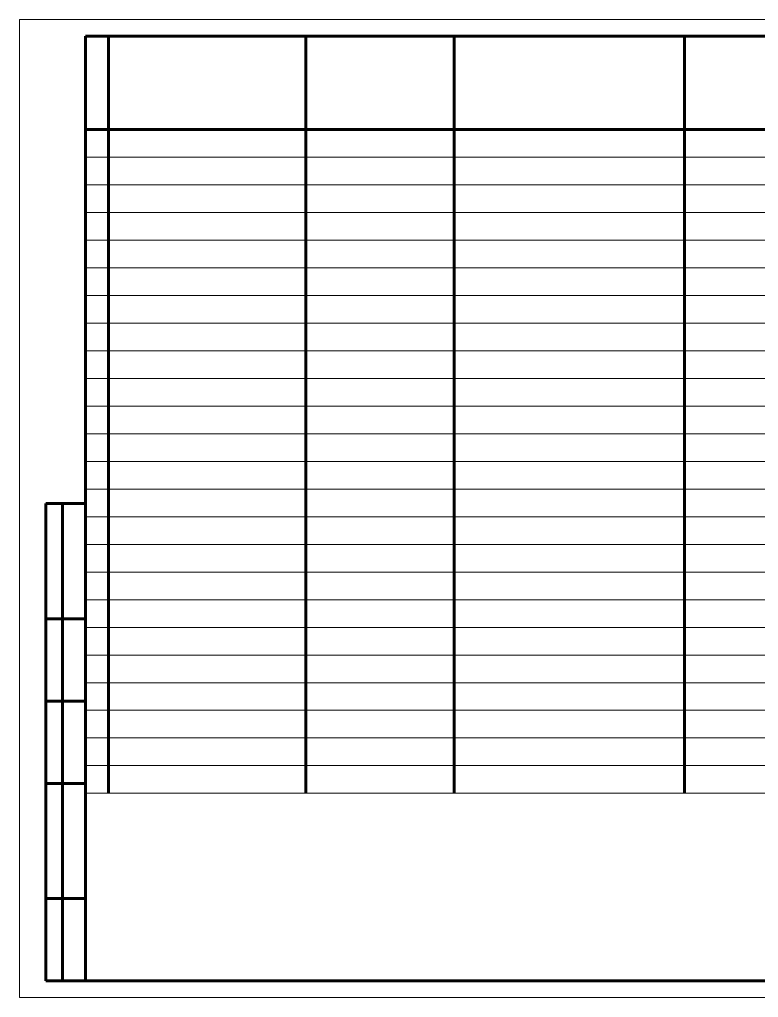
# Model space of a CAD drawing. Header units: millimetres. Extents: x 0 to 1220, y 0 to 297.
# Drawn here: x 0 to 224.4, y 0 to 297 of the extents above; entities that cross this region are included whole.
import ezdxf

# ---------------------------------------------------------------- set-up
doc = ezdxf.new("R2010")
doc.units = ezdxf.units.MM
doc.linetypes.add('K5LT_BASIC', pattern=[0])
doc.linetypes.add('K5LT_THIN', pattern=[0])

msp = doc.modelspace()

# ---------------------------------------------------------------- linework, layer by layer
at = {"color": 7, "linetype": 'K5LT_THIN', "lineweight": 18}
for p, q in [((-0.02, 0), (-0.02, 297)), ((-0.02, 297), (609.98, 297)), ((19.98, 255.2), (414.98, 255.2)), ((19.98, 246.8), (414.98, 246.8)), ((19.98, 238.4), (414.98, 238.4)), ((19.98, 230), (414.98, 230)), ((19.98, 221.6), (414.98, 221.6)), ((19.98, 213.2), (414.98, 213.2)), ((19.98, 204.8), (414.98, 204.8)), ((19.98, 196.4), (414.98, 196.4)), ((19.98, 188), (414.98, 188)), ((19.98, 179.6), (414.98, 179.6)), ((19.98, 171.2), (414.98, 171.2)), ((19.98, 162.8), (414.98, 162.8)), ((19.98, 154.4), (414.98, 154.4)), ((19.98, 146), (414.98, 146)), ((19.98, 137.6), (414.98, 137.6)), ((19.98, 129.2), (414.98, 129.2)), ((19.98, 120.8), (414.98, 120.8)), ((19.98, 112.4), (414.98, 112.4)), ((19.98, 104), (414.98, 104)), ((19.98, 95.6), (414.98, 95.6)), ((19.98, 87.2), (414.98, 87.2)), ((19.98, 78.8), (414.98, 78.8)), ((19.98, 70.4), (414.98, 70.4)), ((19.98, 62), (414.98, 62)), ((609.98, 0), (-0.02, 0))]:
    msp.add_line(p, q, dxfattribs=at)
at = {"color": 5, "linetype": 'K5LT_BASIC', "lineweight": 60, "true_color": 0x0000ff}
for p, q in [((19.98, 5), (19.98, 292)), ((19.98, 292), (604.98, 292)), ((26.98, 62), (26.98, 292)), ((86.98, 62), (86.98, 292)), ((131.98, 62), (131.98, 292)), ((201.98, 62), (201.98, 292)), ((19.98, 263.6), (414.98, 263.6)), ((7.98, 5), (7.98, 150)), ((19.98, 150), (7.98, 150)), ((12.98, 5), (12.98, 150)), ((19.98, 115), (7.98, 115)), ((19.98, 90), (7.98, 90)), ((19.98, 65), (7.98, 65)), ((19.98, 30), (7.98, 30)), ((19.98, 5), (7.98, 5)), ((604.98, 5), (19.98, 5))]:
    msp.add_line(p, q, dxfattribs=at)
msp.add_point((86.98, 263.6))

doc.saveas('drawing.dxf')
